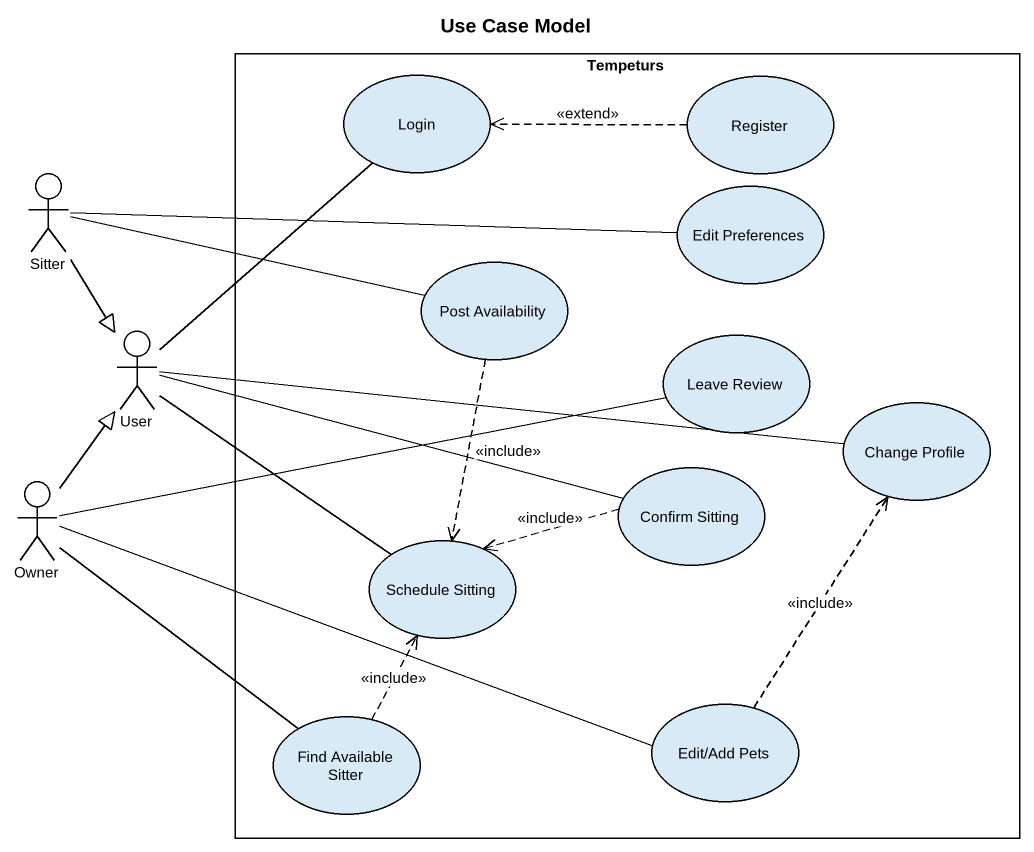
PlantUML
@startuml
title Use Case Model
rectangle Tempeturs {
  usecase Login
  usecase Register
  usecase "Edit Preferences" as Edit_Preferences
  usecase "Post Availability" as Post_Availability
  usecase "Leave Review" as Leave_Review
  usecase "Change Profile" as Change_Profile
  usecase "Confirm Sitting" as Confirm_Sitting
  usecase "Schedule Sitting" as Schedule_Sitting
  usecase "Find Available Sitter" as Find_Available_Sitter
  usecase "Edit/Add Pets" as Edit_Add_Pets
}
actor Sitter
actor User
actor Owner
Register .left.> Login : <<extend>>
Sitter -right- Edit_Preferences
Sitter -right- Post_Availability
Sitter --|> User
Post_Availability ..> Schedule_Sitting : <<include>>
User -up- Login
User -right- Change_Profile
User -right- Confirm_Sitting
User -- Schedule_Sitting
Owner -up-|> User
Owner -right- Leave_Review
Owner -- Find_Available_Sitter
Owner -right- Edit_Add_Pets
Confirm_Sitting .left.> Schedule_Sitting : <<include>>
Find_Available_Sitter .up.> Schedule_Sitting : <<include>>
Edit_Add_Pets .up.> Change_Profile : <<include>>
@enduml
